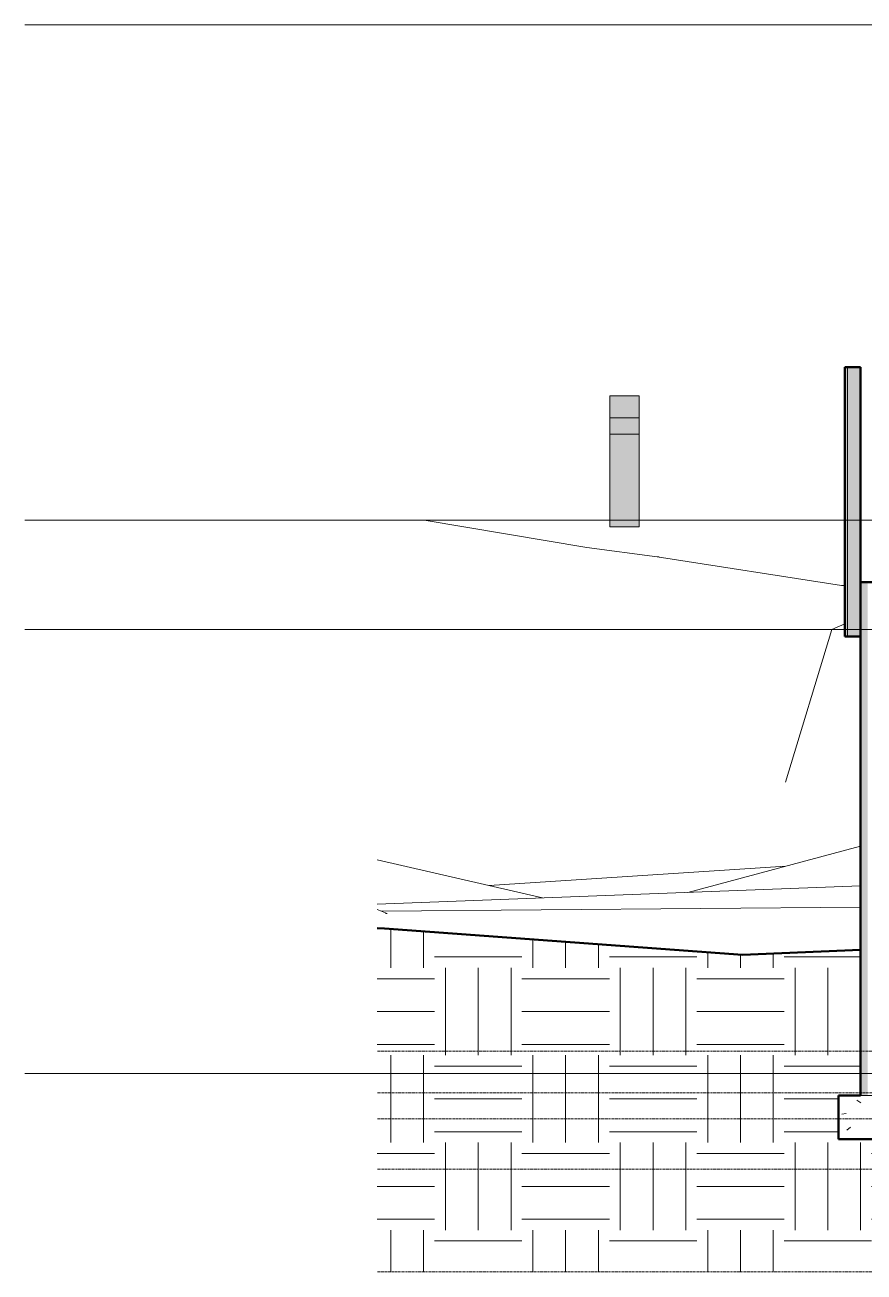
# Model space of a CAD drawing. Header units: inches. Extents: x -4178 to 1394, y -264 to 630.
# Drawn here: x -1384.5 to -1154, y -206.5 to 136 of the extents above; entities that cross this region are included whole.
import ezdxf

# ---------------------------------------------------------------- set-up
doc = ezdxf.new("R2010")
doc.units = ezdxf.units.IN
doc.header["$MEASUREMENT"] = 0
doc.linetypes.add('Aligning Line 1_8_', pattern=[0.25, 0.125, -0.125])
doc.linetypes.add('Grid Line 1_2_', pattern=[0.875, 0.5, -0.125, 0.125, -0.125])
for name, color, linetype, lineweight in [('0-4', 50, 'Continuous', 5), ('A-FLOR-LEVL-1', 51, 'Grid Line 1_2_', 9), ('A-WALL', 113, 'Continuous', 13), ('A-WALL-1', 113, 'Continuous', 5), ('A-WALL-4', 113, 'Continuous', 50), ('C-TOPO', 7, 'Continuous', 9), ('C-TOPO-1', 250, 'Continuous', 50), ('E-LITE-EQPM', 33, 'Continuous', 9), ('G-ANNO-SYMB', 111, 'Aligning Line 1_8_', 9), ('G-ANNO-SYMB-1', 147, 'Aligning Line 1_8_', 9), ('S-FNDN-1', 32, 'Continuous', 5), ('S-FNDN-2', 32, 'Continuous', 9), ('S-FNDN-7', 32, 'Continuous', 50)]:
    doc.layers.add(name, color=color, linetype=linetype, lineweight=lineweight)

# ---------------------------------------------------------------- blocks, each defined once
blk = doc.blocks.new('CTR  - Topography_rvt-2-BUILDING ELEVATION - SOUTH')
at = {"layer": 'C-TOPO'}
h = blk.add_hatch(dxfattribs=at)
h.set_pattern_fill('FP_45', color=256, style=0, pattern_type=2)
h.set_pattern_definition([(0, (0, 0), (24, 24), [24, -24]), (0, (0, 9), (24, 24), [24, -24]), (0, (0, 18), (24, 24), [24, -24]), (90, (3, 21), (-24, 24), [24, -24]), (90, (12, 21), (-24, 24), [24, -24]), (90, (21, 21), (-24, 24), [24, -24])])
h.paths.add_polyline_path([(9889.19, -206.52), (9895.19, -206.52), (9895.19, -170), (9883.19, -170), (9883.19, -158), (9889.19, -158), (9889.19, -118), (9856.83, -119.41), (9756.48, -112.03), (9756.48, -206.52), (9883.19, -206.52)], flags=0)
for p, q in [((9769.44, 0), (9756.48, 0)), ((9769.44, 0), (9768.35, 0)), ((9769.44, 0), (9814.03, -7.49)), ((9814.03, -7.49), (9833.38, -10.04)), ((9884.03, -18), (9833.38, -10.04)), ((9833.89, -10.12), (9833.38, -10.04)), ((9884.94, -17.98), (9884.03, -18)), ((9884.94, -18.06), (9884.03, -18)), ((9868.64, -72), (9881.36, -30)), ((9881.36, -30), (9884.94, -28.51)), ((9841.83, -102.23), (9889.19, -89.55)), ((9801.91, -103.76), (9756.48, -93.26)), ((9868.7, -95.04), (9787.29, -100.38)), ((9889.19, -100.41), (9756.48, -105.5)), ((9756.48, -106.93), (9759.25, -108)), ((9757.66, -107.38), (9889.19, -106.28)), ((9758.81, -108), (9759.25, -108)), ((9758.47, -112.18), (9756.48, -112.03)), ((9756.48, -112.04), (9758.47, -112.18)), ((9856.83, -119.41), (9758.47, -112.18)), ((9856.83, -119.41), (9889.19, -118))]:
    blk.add_line(p, q, dxfattribs=at)
at = {"layer": 'C-TOPO-1'}
for p, q in [((9758.47, -112.18), (9756.48, -112.03)), ((9856.83, -119.41), (9758.47, -112.18)), ((9889.19, -118), (9856.83, -119.41))]:
    blk.add_line(p, q, dxfattribs=at)
blk = doc.blocks.new('CTR - 1st Phase - Common Walls_rvt-2-BUILDING ELEVATION - SOUTH')
at = {"layer": 'A-FLOR-LEVL-1'}
for p, q in [((9659.78, 136), (12376.81, 136)), ((9659.78, 0), (12376.81, 0)), ((9659.78, -30), (12376.81, -30)), ((9659.78, -152), (12376.81, -152))]:
    blk.add_line(p, q, dxfattribs=at)
at = {"layer": 'G-ANNO-SYMB-1'}
for p, q in [((9756.48, -145.84), (12280.04, -145.84)), ((9756.48, -164.42), (12280.06, -164.42))]:
    blk.add_line(p, q, dxfattribs=at)
blk = doc.blocks.new('CTR - 1st Phase -Stairs _ Elevators_rvt-2-BUILDING ELEVATION - SOUTH')
at = {"layer": 'A-FLOR-LEVL-1'}
for p, q in [((9659.78, 136), (12376.81, 136)), ((9659.78, 0), (12376.81, 0)), ((9659.78, -30), (12376.81, -30)), ((9659.78, -152), (12376.81, -152))]:
    blk.add_line(p, q, dxfattribs=at)
at = {"layer": 'G-ANNO-SYMB-1'}
blk.add_line((9756.48, -206.49), (12280.06, -206.49), dxfattribs=at)
blk = doc.blocks.new('Pathway_Cooper_McGraw-Edison _BSC-BRC_Round - Pathway_Cooper_McGraw-Edison _BSC-BRC_Round-2028611-BUILDING ELEVATION - SOUTH')
at = {"layer": 'E-LITE-EQPM'}
for points in [[(12258.04, 0.28), (12259.08, 0.28), (12259.08, 6.28), (12255.08, 6.28), (12255.08, 0.28), (12257.08, 0.28)], [(12260.11, 0.28), (12263.08, 0.28), (12263.08, 6.28), (12259.08, 6.28), (12259.08, 0.28)], [(12259.08, -4.22), (12259.08, 0.28), (12255.08, 0.28), (12255.08, -4.22), (12258.04, -4.22)], [(12260.11, -4.22), (12263.08, -4.22), (12263.08, 0.28), (12259.08, 0.28), (12259.08, -4.22)], [(12255.08, -29.72), (12259.08, -29.72), (12259.08, -4.22), (12255.08, -4.22), (12255.08, -29.31)], [(12259.08, -29.72), (12263.08, -29.72), (12263.08, -4.22), (12259.08, -4.22), (12259.08, -29.55)]]:
    blk.add_hatch(color=256, dxfattribs=at).paths.add_polyline_path(points, flags=0)
for p, q in [((12255.08, 6.28), (12255.08, 0.28)), ((12255.08, 6.28), (12259.08, 6.28)), ((12259.08, 6.28), (12263.08, 6.28)), ((12263.08, 0.28), (12263.08, 6.28)), ((12259.08, 0.28), (12255.08, 0.28)), ((12255.08, 0.28), (12255.08, -4.22)), ((12255.08, 0.28), (12259.08, 0.28)), ((12263.08, 0.28), (12259.08, 0.28)), ((12259.08, 0.28), (12263.08, 0.28)), ((12263.08, -4.22), (12263.08, 0.28)), ((12259.08, -4.22), (12255.08, -4.22)), ((12255.08, -4.22), (12255.08, -29.72)), ((12255.08, -4.22), (12259.08, -4.22)), ((12263.08, -4.22), (12259.08, -4.22)), ((12259.08, -4.22), (12263.08, -4.22)), ((12263.08, -29.72), (12263.08, -4.22)), ((12259.08, -29.72), (12255.08, -29.72)), ((12263.08, -29.72), (12259.08, -29.72))]:
    blk.add_line(p, q, dxfattribs=at)

msp = doc.modelspace()

# ---------------------------------------------------------------- hatches: boundary and pattern name
at = {"layer": 'A-WALL'}
msp.add_hatch(color=256, dxfattribs=at).paths.add_polyline_path([(-1156.0156, -32), (-1155.039, -32), (-1155.039, 42), (-1158.539, 42), (-1158.539, -32)], flags=0)
at = {"layer": 'A-WALL-1'}
msp.add_hatch(color=256, dxfattribs=at).paths.add_polyline_path([(-1158.539, -32), (-1158.539, 42), (-1159.289, 42), (-1159.289, -32)], flags=0)
at = {"layer": 'S-FNDN-1'}
msp.add_hatch(color=256, dxfattribs=at).paths.add_polyline_path([(-1153.039, -158), (-1153.039, -17), (-1155.039, -17), (-1155.039, -158)], flags=0)
at = {"layer": 'S-FNDN-2'}
h = msp.add_hatch(dxfattribs=at)
h.set_pattern_fill('FP_61', color=256, style=0, pattern_type=2)
h.set_pattern_definition([(50, (-11044.228, 0), (27.5427, -2.40992), [2.88, -31.68]), (355, (-11044.228, 0), (-5.327844, 28.884266), [2.304, -25.344]), (100.451, (-11041.933, -0.2), (22.215316, 26.47393), [2.448, -26.924]), (46.184, (-11044.23, 7.68), (40.98187, -6.35642), [4.32, -47.52]), (96.636, (-11040.813, 7.15), (35.89075, 37.40619), [3.671, -40.386]), (351.184, (-11044.23, 7.68), (35.89097, 37.40622), [3.456, -38.016]), (21, (-11040.388, 5.76), (22.921036, -15.46073), [2.88, -31.68]), (326, (-11040.388, 5.76), (9.34353, 27.84574), [2.304, -25.344]), (71.451, (-11038.478, 4.472), (32.26477, 12.38442), [2.448, -26.924]), (37.5, (-11044.228, 0), (0.466855, 12.782707), [1.267, -23.77, 1.267, -24.461, -25.44]), (37.5, (-11044.228, 0), (0.466855, 12.782707), [-50.765, 1.267, -24.173]), (7.5, (-11044.228, 0), (10.10159, 15.14509), [1.267, -13.402, 1.267, -23.194, -9.696]), (7.5, (-11044.228, 0), (10.10159, 15.14509), [-39.13, 1.267, -8.429]), (327.5, (-11052.791, 0), (20.499161, -0.86578), [1.267, -8.333, 1.267, -28.685, -39.744]), (327.5, (-11052.791, 0), (20.499161, -0.86578), [-39.552, 1.267, -38.477]), (317.5, (-11056.631, 0), (22.39478, 3.844288), [1.267, -11.213, 1.267, -18.624, -28.224]), (317.5, (-11056.631, 0), (22.39478, 3.844288), [-32.371, 1.267, -26.957])])
h.paths.add_polyline_path([(-1149.039, -158), (-1149.039, -160), (-1137.039, -160), (-1137.039, -158), (-1147.039, -158)], flags=0)
h.paths.add_polyline_path([(-1149.8656, -170), (-1137.039, -170), (-1137.039, -166), (-1149.039, -166), (-1149.039, -158), (-1161.039, -158), (-1161.039, -170), (-1150.5124, -170)], flags=0)

# ---------------------------------------------------------------- linework, layer by layer
at = {"layer": 'A-FLOR-LEVL-1'}
for p, q in [((-1383.7001, 136), (1331.8306, 136)), ((-1383.7001, 0), (1331.8306, 0)), ((-1383.7001, -30), (1331.8306, -30)), ((-1383.7001, -152), (1331.8306, -152))]:
    msp.add_line(p, q, dxfattribs=at)
at = {"layer": 'A-WALL'}
msp.add_line((-1158.539, -32), (-1158.539, 42), dxfattribs=at)
at = {"layer": 'A-WALL-4'}
for p, q in [((-1155.039, 42), (-1159.289, 42)), ((-1159.289, 42), (-1159.289, -32)), ((-1155.039, -17), (-1155.039, 42)), ((-1159.289, -32), (-1155.039, -32))]:
    msp.add_line(p, q, dxfattribs=at)
at = {"layer": 'G-ANNO-SYMB'}
for p, q in [((-1287.744, -157.3105), (1235.832, -157.3105)), ((-1287.744, -178.2392), (1235.832, -178.2392))]:
    msp.add_line(p, q, dxfattribs=at)
at = {"layer": 'S-FNDN-2'}
msp.add_line((-1155.039, -158), (-1143.039, -158), dxfattribs=at)
at = {"layer": 'S-FNDN-7'}
for p, q in [((-1155.039, -17), (-1155.039, -158)), ((-1147.039, -17), (-1155.039, -17)), ((-1155.039, -158), (-1161.039, -158)), ((-1161.039, -158), (-1161.039, -170)), ((-1161.039, -170), (112.961, -170))]:
    msp.add_line(p, q, dxfattribs=at)

# ---------------------------------------------------------------- block references
at = {"layer": '0-4'}
for name in ['CTR - 1st Phase - Common Walls_rvt-2-BUILDING ELEVATION - SOUTH', 'CTR - 1st Phase -Stairs _ Elevators_rvt-2-BUILDING ELEVATION - SOUTH', 'CTR  - Topography_rvt-2-BUILDING ELEVATION - SOUTH']:
    msp.add_blockref(name, (-11044.2284, 0), dxfattribs=at)
at = {"layer": 'E-LITE-EQPM'}
msp.add_blockref('Pathway_Cooper_McGraw-Edison _BSC-BRC_Round - Pathway_Cooper_McGraw-Edison _BSC-BRC_Round-2028611-BUILDING ELEVATION - SOUTH', (-13478.8849, 27.8451), dxfattribs=at)

doc.saveas('drawing.dxf')
